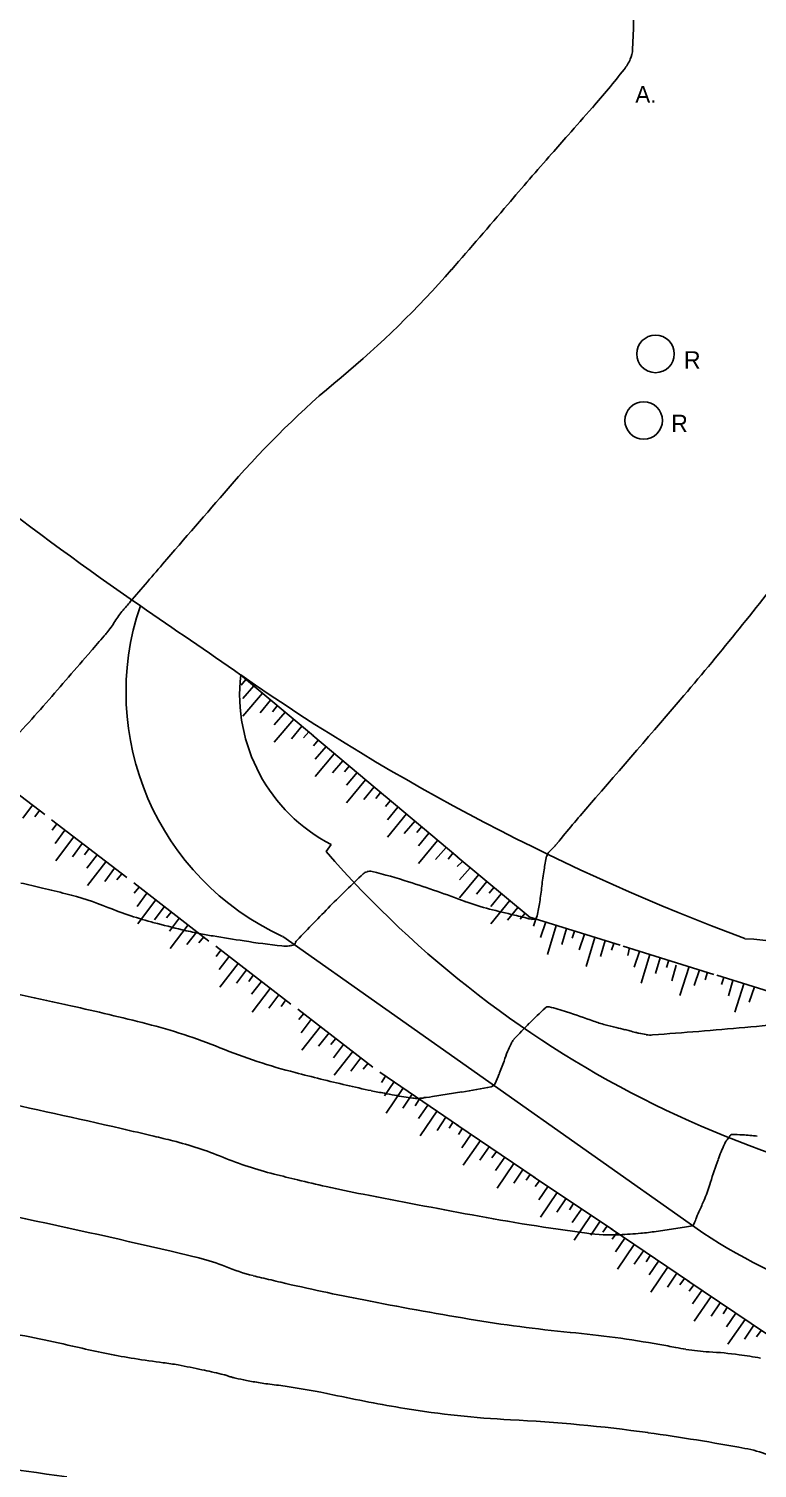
# Model space of a CAD drawing. Extents: x 0 to 560514, y 0 to 4788038.
# Drawn here: x 560310.57 to 560323.18, y 4787796.18 to 4787821.09 of the extents above; entities that cross this region are included whole.
import ezdxf

# ---------------------------------------------------------------- set-up
doc = ezdxf.new("R2010")
doc.units = 0
doc.layers.add('Nivel 7', color=7, linetype='Continuous')

msp = doc.modelspace()

# ---------------------------------------------------------------- linework, layer by layer
at = {"layer": 'Nivel 7'}
for p, q in [((560314.24, 4787809.91), (560315.5, 4787808.85)), ((560314.33, 4787809.83), (560314.25, 4787809.73)), ((560314.47, 4787809.72), (560314.28, 4787809.5)), ((560314.62, 4787809.59), (560314.28, 4787809.19)), ((560314.58, 4787809.25), (560314.76, 4787809.47)), ((560314.87, 4787809.37), (560314.79, 4787809.27)), ((560315.01, 4787809.26), (560314.82, 4787809.04)), ((560315.16, 4787809.14), (560314.82, 4787808.74)), ((560315.12, 4787808.8), (560315.3, 4787809.02)), ((560315.42, 4787808.92), (560315.33, 4787808.82)), ((560315.49, 4787808.86), (560316.75, 4787807.8)), ((560315.58, 4787808.78), (560315.5, 4787808.68)), ((560309.54, 4787808.49), (560310.85, 4787807.49)), ((560315.72, 4787808.67), (560315.53, 4787808.45)), ((560315.86, 4787808.54), (560315.53, 4787808.15)), ((560315.83, 4787808.21), (560316.01, 4787808.42)), ((560316.12, 4787808.33), (560316.04, 4787808.23)), ((560316.26, 4787808.22), (560316.07, 4787808)), ((560316.4, 4787808.09), (560316.07, 4787807.69)), ((560316.37, 4787807.75), (560316.55, 4787807.97)), ((560316.66, 4787807.87), (560316.58, 4787807.77)), ((560316.74, 4787807.81), (560318, 4787806.75)), ((560316.83, 4787807.73), (560316.75, 4787807.63)), ((560310.47, 4787807.43), (560310.64, 4787807.65)), ((560310.76, 4787807.56), (560310.68, 4787807.45)), ((560316.96, 4787807.62), (560316.78, 4787807.4)), ((560317.11, 4787807.5), (560316.78, 4787807.1)), ((560310.97, 4787807.4), (560312.27, 4787806.4)), ((560311.06, 4787807.33), (560310.98, 4787807.22)), ((560311.2, 4787807.22), (560311.03, 4787806.99)), ((560317.07, 4787807.16), (560317.26, 4787807.38)), ((560317.37, 4787807.28), (560317.29, 4787807.18)), ((560311.35, 4787807.1), (560311.04, 4787806.69)), ((560311.33, 4787806.76), (560311.5, 4787806.99)), ((560315.72, 4787806.85), (560315.81, 4787806.97)), ((560317.5, 4787807.17), (560317.32, 4787806.95)), ((560317.65, 4787807.04), (560317.32, 4787806.64)), ((560311.62, 4787806.9), (560311.54, 4787806.79)), ((560311.76, 4787806.79), (560311.58, 4787806.56)), ((560317.61, 4787806.71), (560317.8, 4787806.92)), ((560317.91, 4787806.82), (560317.83, 4787806.72)), ((560317.99, 4787806.76), (560319.25, 4787805.71)), ((560311.91, 4787806.67), (560311.59, 4787806.26)), ((560311.89, 4787806.33), (560312.06, 4787806.56)), ((560312.18, 4787806.46), (560312.1, 4787806.36)), ((560318.08, 4787806.68), (560317.99, 4787806.59)), ((560318.21, 4787806.57), (560318.03, 4787806.36)), ((560318.36, 4787806.45), (560318.03, 4787806.05)), ((560312.39, 4787806.31), (560313.69, 4787805.3)), ((560312.48, 4787806.23), (560312.4, 4787806.13)), ((560318.32, 4787806.11), (560318.5, 4787806.33)), ((560318.62, 4787806.23), (560318.54, 4787806.13)), ((560312.62, 4787806.13), (560312.45, 4787805.9)), ((560312.77, 4787806.01), (560312.46, 4787805.6)), ((560318.75, 4787806.12), (560318.57, 4787805.9)), ((560318.9, 4787806), (560318.57, 4787805.6)), ((560312.75, 4787805.67), (560312.92, 4787805.89)), ((560313.04, 4787805.8), (560312.96, 4787805.7)), ((560313.18, 4787805.7), (560313.01, 4787805.47)), ((560318.86, 4787805.66), (560319.04, 4787805.88)), ((560319.16, 4787805.78), (560319.08, 4787805.68)), ((560319.23, 4787805.72), (560320.81, 4787805.23)), ((560313.33, 4787805.58), (560313.02, 4787805.17)), ((560313.31, 4787805.24), (560313.48, 4787805.46)), ((560319.27, 4787805.68), (560319.27, 4787805.68)), ((560319.35, 4787805.68), (560319.31, 4787805.56)), ((560319.52, 4787805.63), (560319.43, 4787805.36)), ((560319.7, 4787805.57), (560319.55, 4787805.07)), ((560319.8, 4787805.24), (560319.88, 4787805.52)), ((560320.02, 4787805.47), (560319.98, 4787805.35)), ((560313.6, 4787805.37), (560313.52, 4787805.27)), ((560313.81, 4787805.21), (560315.11, 4787804.21)), ((560314.97, 4787805.38), (560322.1, 4787800.35)), ((560320.19, 4787805.42), (560320.1, 4787805.15)), ((560320.37, 4787805.36), (560320.22, 4787804.86)), ((560320.47, 4787805.03), (560320.55, 4787805.31)), ((560320.7, 4787805.26), (560320.66, 4787805.14)), ((560320.86, 4787805.21), (560322.43, 4787804.72)), ((560313.9, 4787805.14), (560313.82, 4787805.03)), ((560314.04, 4787805.03), (560313.87, 4787804.81)), ((560320.97, 4787805.18), (560320.94, 4787805.05)), ((560321.14, 4787805.12), (560321.05, 4787804.85)), ((560321.32, 4787805.07), (560321.17, 4787804.57)), ((560321.42, 4787804.74), (560321.5, 4787805.01)), ((560321.65, 4787804.97), (560321.61, 4787804.84)), ((560314.2, 4787804.91), (560313.88, 4787804.5)), ((560314.17, 4787804.57), (560314.34, 4787804.8)), ((560314.46, 4787804.71), (560314.38, 4787804.6)), ((560321.78, 4787804.88), (560321.7, 4787804.61)), ((560322, 4787804.86), (560321.84, 4787804.36)), ((560322.09, 4787804.53), (560322.18, 4787804.8)), ((560322.32, 4787804.76), (560322.28, 4787804.63)), ((560322.48, 4787804.71), (560324.05, 4787804.22)), ((560314.6, 4787804.6), (560314.43, 4787804.38)), ((560314.75, 4787804.48), (560314.44, 4787804.07)), ((560322.6, 4787804.67), (560322.56, 4787804.55)), ((560322.76, 4787804.62), (560322.68, 4787804.35)), ((560322.95, 4787804.56), (560322.79, 4787804.07)), ((560323.04, 4787804.24), (560323.13, 4787804.51)), ((560314.73, 4787804.14), (560314.9, 4787804.37)), ((560315.02, 4787804.28), (560314.94, 4787804.17)), ((560315.23, 4787804.12), (560316.53, 4787803.12)), ((560315.33, 4787804.04), (560315.25, 4787803.94)), ((560315.46, 4787803.94), (560315.29, 4787803.71)), ((560315.62, 4787803.82), (560315.3, 4787803.41)), ((560315.59, 4787803.48), (560315.77, 4787803.71)), ((560315.88, 4787803.61), (560315.8, 4787803.51)), ((560316.02, 4787803.51), (560315.85, 4787803.28)), ((560316.18, 4787803.39), (560315.86, 4787802.98)), ((560316.15, 4787803.05), (560316.32, 4787803.28)), ((560316.44, 4787803.18), (560316.36, 4787803.08)), ((560316.65, 4787803.03), (560318.01, 4787802.1)), ((560316.75, 4787802.96), (560316.68, 4787802.85)), ((560316.89, 4787802.86), (560316.73, 4787802.62)), ((560317.05, 4787802.75), (560316.76, 4787802.32)), ((560317.05, 4787802.41), (560317.21, 4787802.65)), ((560317.33, 4787802.56), (560317.26, 4787802.45)), ((560317.48, 4787802.46), (560317.32, 4787802.23)), ((560317.41, 4787802.59), (560317.45, 4787802.59)), ((560317.45, 4787802.59), (560317.51, 4787802.6)), ((560317.51, 4787802.6), (560317.56, 4787802.61)), ((560317.56, 4787802.61), (560318.07, 4787802.69)), ((560317.64, 4787802.36), (560317.35, 4787801.93)), ((560317.64, 4787802.02), (560317.79, 4787802.25)), ((560317.92, 4787802.17), (560317.85, 4787802.06)), ((560317.98, 4787802.12), (560319.34, 4787801.2)), ((560318.08, 4787802.06), (560318.01, 4787801.95)), ((560318.23, 4787801.96), (560318.07, 4787801.72)), ((560318.39, 4787801.85), (560318.09, 4787801.42)), ((560318.38, 4787801.51), (560318.54, 4787801.74)), ((560318.67, 4787801.66), (560318.59, 4787801.55)), ((560318.81, 4787801.56), (560318.65, 4787801.33)), ((560318.97, 4787801.45), (560318.68, 4787801.02)), ((560318.97, 4787801.11), (560319.13, 4787801.35)), ((560319.25, 4787801.26), (560319.18, 4787801.16)), ((560319.31, 4787801.22), (560320.68, 4787800.3)), ((560319.41, 4787801.15), (560319.34, 4787801.05)), ((560319.56, 4787801.06), (560319.4, 4787800.82)), ((560319.72, 4787800.95), (560319.43, 4787800.52)), ((560319.71, 4787800.61), (560319.87, 4787800.84)), ((560320, 4787800.76), (560319.93, 4787800.65)), ((560320.14, 4787800.66), (560319.98, 4787800.43)), ((560320.3, 4787800.55), (560320.01, 4787800.12)), ((560320.3, 4787800.21), (560320.46, 4787800.45)), ((560320.58, 4787800.36), (560320.51, 4787800.26)), ((560320.65, 4787800.32), (560322.01, 4787799.4)), ((560320.75, 4787800.25), (560320.67, 4787800.14)), ((560321.43, 4787800.27), (560321.92, 4787800.35)), ((560320.89, 4787800.16), (560320.73, 4787799.92)), ((560321.05, 4787800.05), (560320.76, 4787799.62)), ((560321.05, 4787799.71), (560321.21, 4787799.94)), ((560321.33, 4787799.86), (560321.26, 4787799.75)), ((560321.47, 4787799.76), (560321.31, 4787799.52)), ((560321.63, 4787799.65), (560321.34, 4787799.22)), ((560321.63, 4787799.31), (560321.79, 4787799.55)), ((560321.92, 4787799.46), (560321.84, 4787799.35)), ((560321.98, 4787799.42), (560323.34, 4787798.5)), ((560322.08, 4787799.35), (560322, 4787799.24)), ((560322.22, 4787799.25), (560322.06, 4787799.02)), ((560322.38, 4787799.15), (560322.09, 4787798.72)), ((560322.38, 4787798.81), (560322.54, 4787799.04)), ((560322.66, 4787798.96), (560322.59, 4787798.85)), ((560322.81, 4787798.86), (560322.65, 4787798.62)), ((560322.97, 4787798.75), (560322.67, 4787798.32)), ((560322.96, 4787798.41), (560323.12, 4787798.65)), ((560323.25, 4787798.56), (560323.17, 4787798.45))]:
    msp.add_line(p, q, dxfattribs=at)
msp.add_lwpolyline([(560321.92, 4787800.35), (560322.06, 4787800.37), (560322.06, 4787800.37)], dxfattribs=at)
for centre in [(560321.42, 4787815.463), (560321.215, 4787814.311)]:
    msp.add_circle(centre, 0.325, dxfattribs=at)
for centre, radius, start, end in [((560306.164, 4787821.463), 14.877, 357.1877, 0.9116), ((560320.557, 4787820.756), 0.467, 336.048, 357.1879), ((560320.206, 4787820.912), 0.851, 322.0222, 336.0476), ((560309.367, 4787829.373), 14.601, 318.6444, 322.0223), ((560127.346, 4787989.596), 257.094, 318.50273, 318.64437), ((560408.101, 4787741.229), 117.752, 138.50272, 138.71196), ((560384.309, 4787762.122), 86.088, 138.71204, 139.48507), ((560211.282, 4787909.979), 141.509, 318.88213, 319.48511), ((560305.283, 4787827.925), 16.732, 309.7309, 318.8821), ((560344.612, 4787857.766), 56.641, 228.6101, 235.4696), ((560326.372, 4787802.551), 16.262, 129.7309, 139.0137), ((560874.177, 4787326.581), 741.96, 139.013681, 139.147294), ((560470.664, 4787675.532), 208.49, 139.14726, 139.39936), ((560282.006, 4787843.573), 52.44, 319.5499, 322.8263), ((560701.424, 4787477.742), 512.416, 139.39929, 139.42244), ((560313.341, 4787810.063), 1.49, 139.5562, 148.9031), ((560323.881, 4787801.079), 15.34, 139.4228, 139.5564), ((560316.911, 4787809.608), 4.653, 161.2392, 245.3089), ((559961.161, 4787300.477), 619.825, 55.274511, 55.469547), ((560310.785, 4787811.605), 1.495, 319.5733, 328.8856), ((560280.694, 4787837.122), 40.948, 319.107, 319.3585), ((560192.95, 4787912.437), 156.583, 319.35872, 319.42152), ((560291.575, 4787827.969), 26.73, 319.422, 319.5739), ((558977.707, 4788965.518), 1764.623, 319.068928, 319.1072), ((560317.158, 4787809.575), 2.935, 173.5455, 242.5799), ((560336.9, 4787842.598), 39.777, 235.2746, 249.4899), ((560154.368, 4787952.394), 220.169, 318.89989, 319.54986), ((560295.476, 4787822.779), 20.384, 315.672, 319.0689), ((560337.598, 4787792.552), 22.982, 138.8998, 140.9117), ((560319.323, 4787807.303), 0.504, 313.8269, 320.2865), ((560318.843, 4787807.702), 1.128, 320.2885, 321.1489), ((560331.427, 4787797.565), 15.032, 140.9117, 141.1473), ((560329.419, 4787818.752), 18.149, 220.9841, 266.5437), ((560323.385, 4787805.918), 3.942, 167.5357, 171.033), ((560319.646, 4787806.745), 0.112, 146.6924, 167.5355), ((560319.801, 4787806.643), 0.299, 140.9648, 146.6941), ((560320.191, 4787806.326), 0.801, 137.4657, 140.9627), ((560320.77, 4787805.795), 1.586, 133.8277, 137.4666), ((560328.74, 4787793.181), 18.156, 132.9846, 135.4911), ((560316.48, 4787806.334), 0.175, 107.2552, 132.9847), ((560316.476, 4787806.349), 0.16, 76.2144, 107.2555), ((560314.276, 4787797.381), 9.394, 72.2089, 76.2141), ((560325.545, 4787805.578), 6.129, 171.0331, 173.7183), ((560303.865, 4787777.021), 30.012, 76.6159, 77.3498), ((560302.638, 4787771.864), 35.313, 75.9395, 76.616), ((560310.358, 4787785.171), 22.217, 69.5426, 72.2088), ((560313.925, 4787806.857), 5.561, 350.8993, 353.7181), ((560309.868, 4787800.73), 5.556, 68.044, 75.9394), ((560319.566, 4787809.856), 4.129, 249.5425, 255.7296), ((560315.316, 4787806.634), 4.153, 347.5348, 350.8992), ((560314.447, 4787812.09), 6.693, 248.044, 255.2364), ((560352.144, 4787770.174), 50.974, 135.491, 136.4198), ((560323.74, 4787826.268), 21.064, 255.7297, 256.9332), ((560316.828, 4787796.488), 9.507, 75.1416, 76.9328), ((560318.82, 4787806.075), 0.653, 324.5259, 325.2515), ((560319.277, 4787805.758), 0.0958, 325.252, 347.5351), ((560318.031, 4787825.688), 20.755, 255.2365, 256.615), ((560314.995, 4787812.932), 7.643, 256.6151, 258.8869), ((560319.33, 4787805.905), 0.236, 254.9138, 255.3628), ((560319.275, 4787805.697), 0.0214, 255.3678, 258.5785), ((560319.29, 4787805.768), 0.0938, 258.5773, 260.1105), ((560319.275, 4787805.685), 0.00885, 260.1004, 274.1165), ((560319.141, 4787807.543), 1.872, 274.122, 275.0836), ((560319.243, 4787806.399), 0.723, 275.085, 277.5585), ((560319.337, 4787805.686), 0.00451, 277.5525, 309.2779), ((560319.334, 4787805.69), 0.00996, 309.2737, 321.082), ((560319.117, 4787805.865), 0.289, 321.0906, 323.2815), ((560319.171, 4787805.826), 0.222, 323.2832, 324.5274), ((560315.22, 4787814.075), 8.808, 258.8868, 260.4817), ((560320.899, 4787847.946), 43.151, 260.4816, 261.2021), ((560316.431, 4787819.077), 13.939, 261.2022, 263.9167), ((560315.011, 4787805.748), 0.535, 263.9172, 277.8118), ((560314.856, 4787806.872), 1.669, 277.8104, 278.615), ((560314.873, 4787806.765), 1.561, 278.6158, 279.448), ((560314.972, 4787806.168), 0.955, 279.449, 282.0519), ((560315.171, 4787805.238), 0.00437, 282.0515, 321.3093), ((560315.165, 4787805.242), 0.012, 321.3099, 334.499), ((560315.056, 4787805.294), 0.132, 334.4958, 338.4646), ((560314.801, 4787805.395), 0.407, 338.4661, 340.1448), ((560315.375, 4787805.191), 0.202, 157.6215, 160.9928), ((560316.851, 4787804.476), 1.842, 154.1681, 154.5027), ((560315.207, 4787805.26), 0.0212, 154.4969, 157.6184), ((560315.319, 4787805.217), 0.141, 136.4191, 154.1638), ((560322.67, 4787799.605), 5.744, 37.9003, 87.0703), ((560287.071, 4787696.742), 110.136, 77.28884, 78.19181), ((560298.622, 4787747.953), 57.64, 76.61598, 77.28886), ((560298.767, 4787748.563), 57.013, 75.9394, 76.616), ((560325.405, 4787797.813), 8.65, 132.9846, 135.4911), ((560319.564, 4787804.079), 0.0835, 107.2557, 132.9851), ((560319.562, 4787804.086), 0.0763, 76.2132, 107.2544), ((560318.513, 4787799.814), 4.476, 72.2089, 76.2142), ((560316.647, 4787793.996), 10.585, 69.5426, 72.2088), ((560319.642, 4787841.164), 37.508, 275.0839, 277.5574), ((560310.34, 4787794.77), 9.378, 67.8107, 75.9393), ((560335.988, 4787787.409), 23.491, 135.4909, 136.4198), ((560321.034, 4787805.757), 1.967, 249.5425, 255.7297), ((560323.086, 4787813.826), 10.293, 255.7297, 256.8263), ((560319.281, 4787797.569), 6.403, 75.436, 76.8265), ((560318.619, 4787795.019), 9.038, 74.8789, 75.4353), ((560324.105, 4787815.322), 11.993, 254.8794, 255.3625), ((560321.349, 4787804.774), 1.091, 255.3623, 258.5729), ((560314.507, 4787898.887), 95.458, 274.12225, 275.0839), ((560321.384, 4787802.347), 2.729, 154.4991, 157.6206), ((560319.348, 4787803.319), 0.474, 147.0012, 154.499), ((560319.103, 4787803.478), 0.182, 136.4212, 147.0029), ((560322.081, 4787808.392), 4.783, 258.5732, 260.1064), ((560321.337, 4787804.125), 0.452, 260.1059, 274.122), ((560317.665, 4787812.73), 10.018, 247.8107, 255.675), ((560312.23, 4787805.55), 6.968, 338.467, 340.4959), ((560322.069, 4787802.065), 3.47, 157.621, 160.4962), ((560328.87, 4787856.608), 55.305, 255.675, 256.6151), ((560316.407, 4787803.902), 2.477, 334.4983, 338.4671), ((560319.138, 4787815.709), 13.263, 256.6151, 258.5347), ((560322.796, 4787833.746), 31.668, 258.5346, 258.952), ((560316.783, 4787811.175), 8.586, 278.6165, 282.0513), ((560318.558, 4787802.861), 0.0852, 282.0516, 317.0702), ((560318.526, 4787802.891), 0.129, 317.0695, 334.498), ((560286.263, 4787689.683), 115.32, 77.01642, 78.19189), ((560320.437, 4787821.662), 19.356, 258.9519, 259.4857), ((560318.062, 4787808.866), 6.341, 259.4857, 262.387), ((560317.289, 4787803.083), 0.507, 262.3872, 272.6624), ((560317.251, 4787803.907), 1.332, 272.6628, 275.176), ((560317.306, 4787803.291), 0.713, 275.1743, 278.6079), ((560293.561, 4787721.336), 82.837, 76.61594, 77.01632), ((560306.019, 4787773.693), 29.018, 75.9394, 76.6159), ((560311.513, 4787795.633), 6.401, 67.8107, 75.9394), ((560328.108, 4787799.376), 6.001, 156.3507, 159.0999), ((560322.928, 4787801.644), 0.346, 144.8868, 156.3504), ((560323.355, 4787801.344), 0.868, 143.4154, 144.8888), ((560325.15, 4787800.011), 3.104, 142.6338, 143.413), ((560323.53, 4787801.249), 1.065, 139.9789, 142.6348), ((560322.792, 4787801.868), 0.102, 131.3844, 139.9793), ((560322.742, 4787801.925), 0.026, 90.3308, 131.3837), ((560322.757, 4787799.247), 2.704, 86.3897, 90.3308), ((560322.53, 4787795.642), 6.316, 84.0991, 86.3897), ((560316.513, 4787807.891), 6.838, 247.8106, 255.675), ((560327.025, 4787799.789), 4.841, 159.0997, 163.9877), ((560321.132, 4787825.977), 25.504, 255.675, 256.6152), ((560323.796, 4787837.174), 37.014, 256.615, 257.3954), ((560320.998, 4787824.66), 24.191, 257.3951, 258.952), ((560319.908, 4787801.832), 2.563, 337.2676, 343.9878), ((560355.792, 4788002.864), 205.76, 258.95202, 259.48579), ((560317.324, 4787802.914), 5.364, 335.0077, 337.2676), ((560285.216, 4787681.254), 121.894, 76.80581, 78.19189), ((560325.492, 4787839.606), 39.714, 259.4858, 262.3871), ((560315.836, 4787802.915), 6.735, 338.4583, 338.8438), ((560325.424, 4787799.205), 3.546, 158.3109, 158.8422), ((560324.46, 4787799.588), 2.509, 155.0078, 158.3124), ((560320.651, 4787803.388), 3.174, 262.3872, 272.6623), ((560320.411, 4787808.548), 8.34, 272.6623, 275.1754), ((560320.761, 4787804.692), 4.468, 275.1753, 278.6089), ((560322.055, 4787800.414), 0.0444, 278.6221, 282.0569), ((560322.053, 4787800.423), 0.0533, 282.0543, 285.1893), ((560322.066, 4787800.377), 0.00589, 285.191, 335.1898), ((560320.901, 4787800.916), 1.289, 335.1846, 338.4576), ((560326.944, 4787807.211), 8.4, 234.7956, 271.5086), ((560286.547, 4787686.93), 116.064, 76.61597, 76.80596), ((560311.296, 4787790.942), 9.148, 75.9395, 76.616), ((560312.687, 4787796.495), 3.424, 67.8105, 75.9392), ((560315.361, 4787803.052), 3.657, 247.8107, 255.675), ((560316.685, 4787808.236), 9.008, 255.675, 256.6151), ((560326.005, 4787847.405), 49.27, 256.6149, 257.0169), ((560324.71, 4787841.787), 43.506, 257.0169, 258.952), ((560329.641, 4787867.042), 69.238, 258.95203, 260.48593), ((560322.324, 4787823.38), 24.967, 260.4859, 264.5338), ((560305.416, 4787772.407), 26.55, 76.7585, 79.6717), ((560318.08, 4787779.028), 19.588, 79.9635, 84.5337), ((560314.341, 4787810.334), 12.413, 256.7586, 261.0195), ((560319.154, 4787785.097), 13.425, 78.7698, 79.9636), ((560322.875, 4787803.84), 5.683, 258.7699, 260.6047), ((560322.522, 4787801.708), 3.523, 260.6046, 267.1366), ((560314.925, 4787814.031), 16.156, 261.0195, 262.8055), ((560312.364, 4787793.742), 4.294, 79.341, 82.8055), ((560322.047, 4787792.212), 5.984, 82.1264, 87.1367), ((560321.758, 4787790.119), 8.098, 79.494, 82.1263), ((560309.277, 4787777.338), 20.986, 78.192, 79.3411), ((560310.718, 4787784.234), 13.941, 76.7819, 78.1919), ((560309.83, 4787780.451), 17.827, 76.6154, 76.7813), ((560313.708, 4787796.75), 1.073, 75.9404, 76.6169), ((560313.86, 4787797.357), 0.447, 67.6765, 75.9395), ((560314.209, 4787798.213), 0.477, 247.9399, 255.6744), ((560314.381, 4787798.889), 1.175, 255.6762, 256.6161), ((560315.597, 4787803.998), 6.427, 256.6147, 257.0166), ((560315.428, 4787803.265), 5.675, 257.0169, 258.9521), ((560316.071, 4787806.559), 9.031, 258.9522, 260.4861), ((560315.038, 4787800.392), 2.778, 260.4857, 263.2263), ((560313.03, 4787783.485), 14.248, 82.0165, 83.2266), ((560313.412, 4787786.212), 11.494, 77.8182, 82.0166), ((560321.343, 4787822.948), 26.088, 257.8181, 260.6046), ((560319.713, 4787813.097), 16.103, 260.6047, 267.1367), ((560317.542, 4787769.691), 27.358, 82.1263, 87.1366), ((560316.218, 4787760.122), 37.017, 79.494, 82.1263), ((560322.566, 4787794.352), 2.204, 68.6914, 79.494), ((560385.142, 4788346.121), 555.036, 262.05439, 262.34798)]:
    msp.add_arc(centre, radius, start, end, dxfattribs=at)

# ---------------------------------------------------------------- texts
for s, height, rotation, p in [('A.', 0.29, 359.9882, (560321.07, 4787819.81)), ('R', 0.3, 359.9935, (560321.91, 4787815.21)), ('R', 0.3, 359.9935, (560321.69, 4787814.11))]:
    msp.add_text(s, height=height, rotation=rotation, dxfattribs=at).set_placement(p)

doc.saveas('drawing.dxf')
